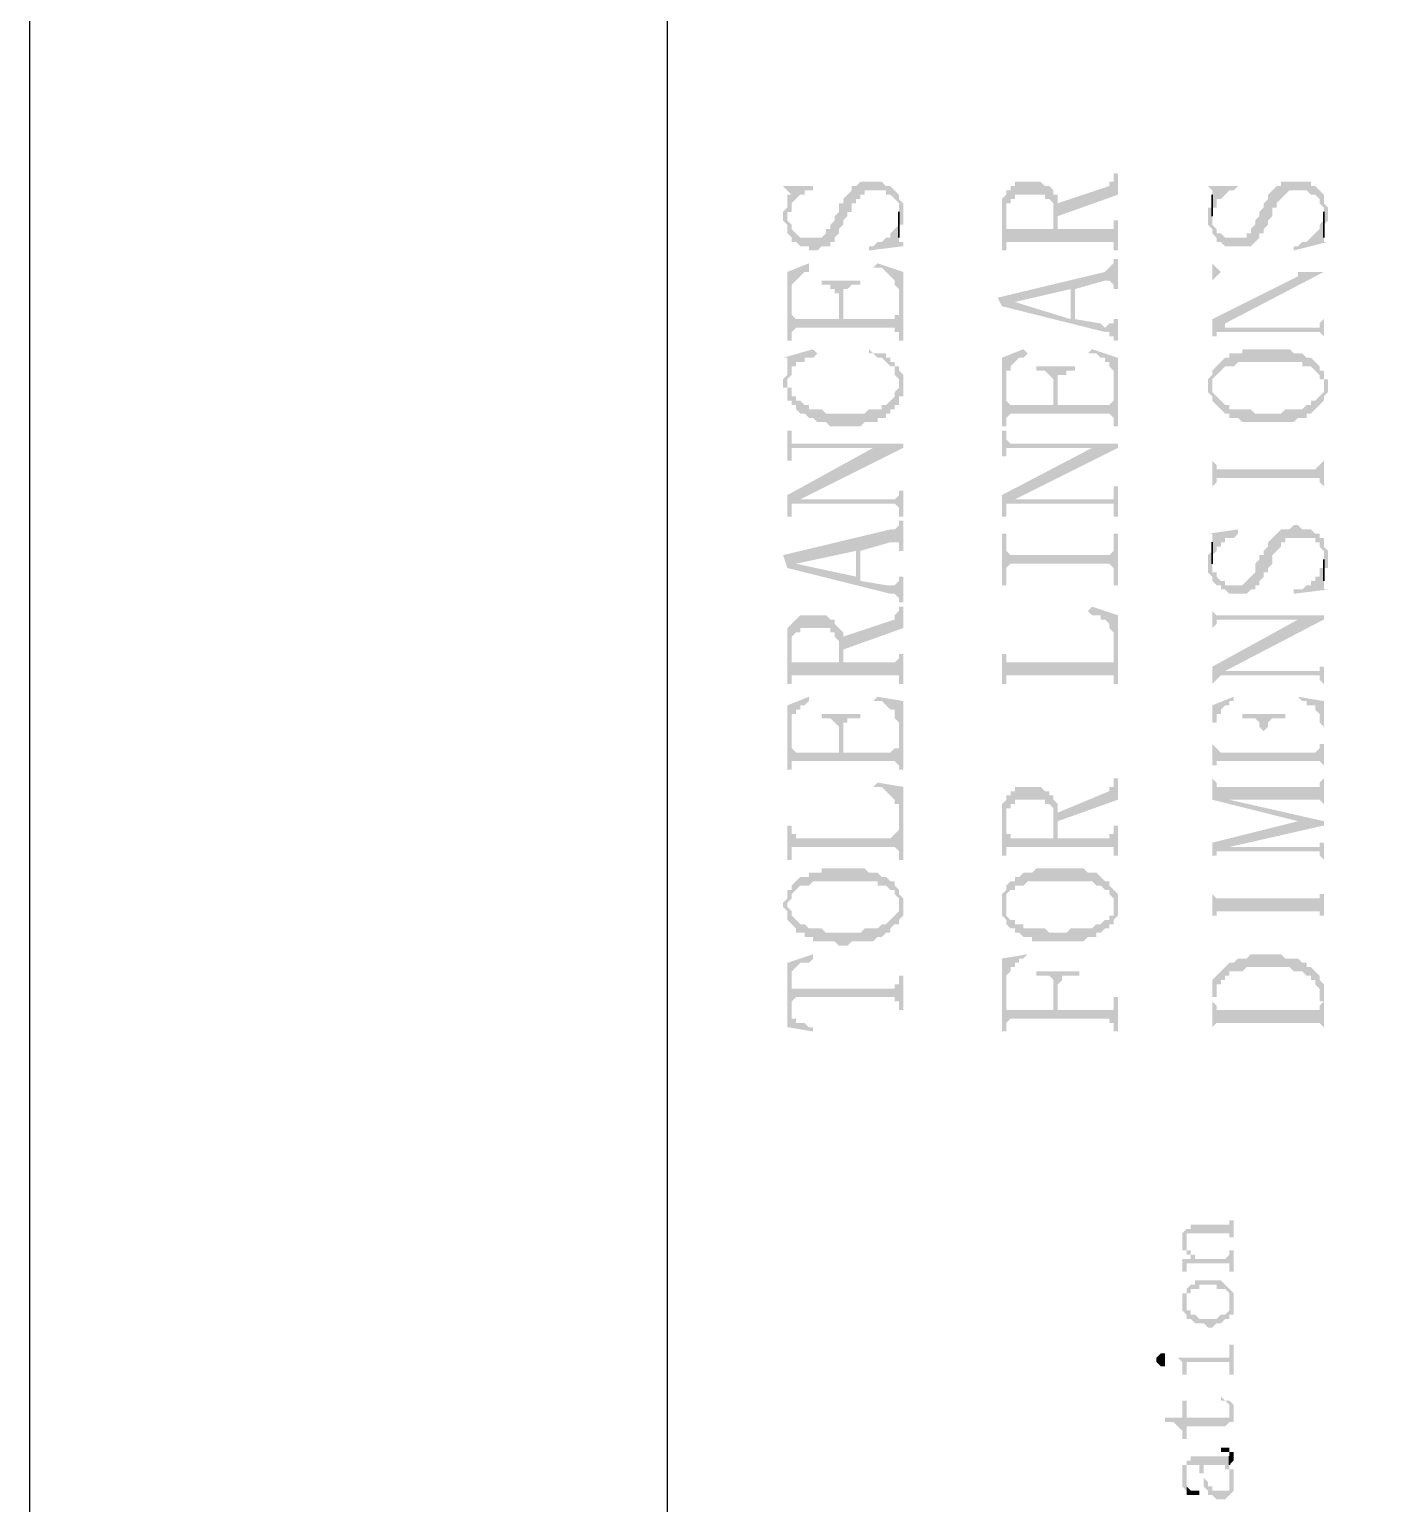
# Model space of a CAD drawing. Header units: millimetres. Extents: x 1186 to 2336, y 1181 to 1549.
# Drawn here: x 1915.52 to 1929.91, y 1452.67 to 1468.18 of the extents above; entities that cross this region are included whole.
import ezdxf

# ---------------------------------------------------------------- set-up
doc = ezdxf.new("R2010")
doc.units = ezdxf.units.MM

msp = doc.modelspace()

# ---------------------------------------------------------------- hatches: boundary and pattern name
at = {"transparency": 33554559}
for points in [[(1923.44371, 1466.21381), (1923.44371, 1466.16867), (1923.48884, 1466.12354), (1923.48884, 1466.07841), (1923.48884, 1466.03328), (1923.53397, 1465.98814), (1923.53397, 1465.94301), (1923.57911, 1465.94301), (1923.62424, 1465.89788), (1923.7145, 1465.89788), (1923.7145, 1465.85275), (1923.80477, 1465.85275), (1923.8499, 1465.89788), (1923.94016, 1465.89788), (1923.94016, 1465.94301), (1923.9853, 1465.94301), (1923.9853, 1465.98814), (1924.03043, 1466.03328), (1924.03043, 1466.07841), (1924.07556, 1466.12354), (1924.07556, 1466.16867), (1924.12069, 1466.21381), (1924.12069, 1466.25894), (1924.16583, 1466.25894), (1924.16583, 1466.3492), (1924.21096, 1466.3492), (1924.21096, 1466.39433), (1924.25609, 1466.39433), (1924.25609, 1466.43947), (1924.30122, 1466.43947), (1924.30122, 1466.4846), (1924.52688, 1466.4846), (1924.52688, 1466.43947), (1924.57201, 1466.43947), (1924.61715, 1466.39433), (1924.61715, 1466.39433), (1924.66228, 1466.3492), (1924.66228, 1466.25894), (1924.66228, 1466.07841), (1924.66228, 1466.12354), (1924.70741, 1466.12354), (1924.70741, 1466.21381), (1924.70741, 1466.25894), (1924.70741, 1466.3492), (1924.66228, 1466.39433), (1924.66228, 1466.43947), (1924.61715, 1466.4846), (1924.61715, 1466.4846), (1924.57201, 1466.52973), (1924.52688, 1466.52973), (1924.48175, 1466.57486), (1924.25609, 1466.57486), (1924.21096, 1466.52973), (1924.16583, 1466.52973), (1924.16583, 1466.4846), (1924.16583, 1466.4846), (1924.12069, 1466.43947), (1924.12069, 1466.43947), (1924.07556, 1466.39433), (1924.07556, 1466.3492), (1924.03043, 1466.3492), (1924.03043, 1466.25894), (1923.9853, 1466.21381), (1923.9853, 1466.16867), (1923.94016, 1466.12354), (1923.94016, 1466.07841), (1923.89503, 1466.07841), (1923.89503, 1466.03328), (1923.89503, 1466.03328), (1923.8499, 1465.98814), (1923.62424, 1465.98814), (1923.57911, 1466.03328), (1923.57911, 1466.03328), (1923.53397, 1466.07841), (1923.53397, 1466.12354), (1923.48884, 1466.16867), (1923.48884, 1466.39433), (1923.48884, 1466.30407), (1923.48884, 1466.30407), (1923.44371, 1466.25894)], [(1925.74545, 1466.25894), (1925.74545, 1465.85275), (1925.79058, 1465.85275), (1925.79058, 1466.25894), (1925.79058, 1466.3492), (1925.83572, 1466.3492), (1925.83572, 1466.39433), (1925.88085, 1466.39433), (1925.88085, 1466.43947), (1926.19677, 1466.43947), (1926.19677, 1466.39433), (1926.24191, 1466.39433), (1926.28704, 1466.3492), (1926.28704, 1466.30407), (1926.28704, 1466.07841), (1926.33217, 1466.43947), (1926.28704, 1466.43947), (1926.28704, 1466.4846), (1926.24191, 1466.52973), (1926.19677, 1466.52973), (1926.15164, 1466.57486), (1925.88085, 1466.57486), (1925.88085, 1466.52973), (1925.83572, 1466.52973), (1925.83572, 1466.4846), (1925.79058, 1466.4846), (1925.79058, 1466.43947), (1925.79058, 1466.43947), (1925.74545, 1466.39433), (1925.74545, 1466.3492), (1925.74545, 1466.30407)], [(1926.33217, 1466.3492), (1926.33217, 1466.21381), (1926.96402, 1466.43947), (1926.96402, 1466.66513), (1926.91889, 1466.66513), (1926.91889, 1466.62), (1926.91889, 1466.57486), (1926.87376, 1466.57486), (1926.87376, 1466.52973)], [(1927.9118, 1466.21381), (1927.9118, 1466.12354), (1927.9118, 1466.12354), (1927.95693, 1466.07841), (1927.95693, 1466.03328), (1927.95693, 1466.03328), (1928.00206, 1465.98814), (1928.00206, 1465.94301), (1928.04719, 1465.94301), (1928.09232, 1465.89788), (1928.36312, 1465.89788), (1928.40825, 1465.94301), (1928.40825, 1465.94301), (1928.45338, 1465.98814), (1928.45338, 1466.03328), (1928.49851, 1466.03328), (1928.49851, 1466.07841), (1928.54365, 1466.12354), (1928.54365, 1466.16867), (1928.58878, 1466.21381), (1928.58878, 1466.30407), (1928.63391, 1466.30407), (1928.63391, 1466.3492), (1928.67904, 1466.39433), (1928.67904, 1466.39433), (1928.72417, 1466.43947), (1928.72417, 1466.43947), (1928.76931, 1466.4846), (1928.94984, 1466.4846), (1928.99497, 1466.43947), (1929.0401, 1466.43947), (1929.08523, 1466.39433), (1929.08523, 1466.3492), (1929.13036, 1466.30407), (1929.13036, 1466.07841), (1929.13036, 1466.12354), (1929.13036, 1466.12354), (1929.1755, 1466.16867), (1929.1755, 1466.25894), (1929.1755, 1466.30407), (1929.1755, 1466.30407), (1929.13036, 1466.3492), (1929.13036, 1466.43947), (1929.13036, 1466.43947), (1929.08523, 1466.4846), (1929.08523, 1466.4846), (1929.0401, 1466.52973), (1928.99497, 1466.52973), (1928.99497, 1466.57486), (1928.67904, 1466.57486), (1928.67904, 1466.52973), (1928.63391, 1466.52973), (1928.58878, 1466.4846), (1928.58878, 1466.4846), (1928.54365, 1466.43947), (1928.54365, 1466.39433), (1928.54365, 1466.39433), (1928.49851, 1466.3492), (1928.49851, 1466.30407), (1928.45338, 1466.25894), (1928.45338, 1466.21381), (1928.40825, 1466.16867), (1928.40825, 1466.12354), (1928.40825, 1466.12354), (1928.36312, 1466.07841), (1928.36312, 1466.03328), (1928.31798, 1466.03328), (1928.31798, 1465.98814), (1928.09232, 1465.98814), (1928.04719, 1466.03328), (1928.00206, 1466.03328), (1928.00206, 1466.07841), (1928.00206, 1466.07841), (1927.95693, 1466.12354), (1927.95693, 1466.39433), (1927.95693, 1466.30407), (1927.9118, 1466.30407), (1927.9118, 1466.25894)], [(1923.44371, 1466.52973), (1923.48884, 1466.4846), (1923.48884, 1466.4846), (1923.53397, 1466.43947), (1923.53397, 1466.25894), (1923.53397, 1466.3492), (1923.57911, 1466.39433), (1923.57911, 1466.39433), (1923.62424, 1466.43947), (1923.66937, 1466.43947), (1923.66937, 1466.4846), (1923.75964, 1466.4846), (1923.75964, 1466.52973)], [(1923.48884, 1466.39433), (1923.48884, 1466.21381), (1923.48884, 1466.25894), (1923.53397, 1466.25894), (1923.53397, 1466.43947), (1923.48884, 1466.43947)], [(1925.79058, 1465.89788), (1925.79058, 1465.94301), (1926.91889, 1465.94301), (1926.91889, 1465.85275), (1926.96402, 1465.85275), (1926.96402, 1466.16867), (1926.91889, 1466.16867), (1926.91889, 1466.12354), (1926.91889, 1466.07841), (1926.33217, 1466.07841), (1926.33217, 1466.3492), (1926.33217, 1466.43947), (1926.28704, 1466.07841), (1925.79058, 1466.07841), (1925.79058, 1466.21381)], [(1927.9118, 1466.52973), (1927.95693, 1466.4846), (1927.95693, 1466.30407), (1928.00206, 1466.30407), (1928.00206, 1466.39433), (1928.04719, 1466.39433), (1928.09232, 1466.43947), (1928.09232, 1466.43947), (1928.13746, 1466.4846), (1928.18259, 1466.4846), (1928.22772, 1466.52973), (1928.22772, 1466.52973)], [(1924.34635, 1465.89788), (1924.34635, 1465.85275), (1924.70741, 1465.89788), (1924.70741, 1465.94301), (1924.66228, 1465.94301), (1924.66228, 1465.98814), (1924.66228, 1466.16867), (1924.66228, 1466.12354), (1924.61715, 1466.07841), (1924.61715, 1466.07841), (1924.57201, 1466.03328), (1924.57201, 1465.98814), (1924.52688, 1465.98814), (1924.48175, 1465.94301), (1924.43662, 1465.94301), (1924.39149, 1465.89788)], [(1928.81444, 1465.89788), (1928.81444, 1465.85275), (1929.1755, 1465.94301), (1929.13036, 1465.94301), (1929.13036, 1465.98814), (1929.13036, 1466.16867), (1929.08523, 1466.12354), (1929.08523, 1466.07841), (1929.0401, 1466.03328), (1929.0401, 1466.03328), (1928.99497, 1465.98814), (1928.99497, 1465.98814), (1928.94984, 1465.94301), (1928.9047, 1465.94301), (1928.85957, 1465.89788)], [(1923.48884, 1465.62709), (1923.48884, 1464.90497), (1923.53397, 1464.90497), (1923.53397, 1465.40143), (1923.53397, 1465.49169), (1923.53397, 1465.49169), (1923.57911, 1465.53682), (1923.57911, 1465.53682), (1923.62424, 1465.58196), (1923.62424, 1465.58196), (1923.66937, 1465.62709), (1923.7145, 1465.62709), (1923.7145, 1465.71735)], [(1924.39149, 1465.67222), (1924.48175, 1465.67222), (1924.52688, 1465.62709), (1924.52688, 1465.62709), (1924.57201, 1465.58196), (1924.57201, 1465.58196), (1924.61715, 1465.53682), (1924.61715, 1465.49169), (1924.66228, 1465.44656), (1924.66228, 1465.40143), (1924.66228, 1464.90497), (1924.70741, 1464.90497), (1924.70741, 1465.62709), (1924.43662, 1465.71735)], [(1925.70032, 1465.35629), (1925.74545, 1465.26603), (1925.88085, 1465.31116), (1926.46757, 1465.44656), (1926.46757, 1465.13063), (1926.5127, 1465.44656), (1926.82862, 1465.53682), (1926.87376, 1465.53682), (1926.91889, 1465.49169), (1926.91889, 1465.44656), (1926.96402, 1465.44656), (1926.96402, 1465.76248), (1926.91889, 1465.76248), (1926.91889, 1465.71735), (1926.91889, 1465.71735), (1926.87376, 1465.67222), (1926.87376, 1465.67222), (1926.82862, 1465.62709)], [(1927.95693, 1465.76248), (1927.95693, 1465.49169), (1927.95693, 1465.53682), (1928.00206, 1465.58196), (1928.00206, 1465.58196), (1928.04719, 1465.62709), (1928.85957, 1465.62709), (1928.85957, 1465.58196), (1929.13036, 1465.62709), (1928.04719, 1465.62709), (1928.00206, 1465.67222), (1928.00206, 1465.67222), (1927.95693, 1465.71735)], [(1923.8499, 1465.53682), (1923.8499, 1465.49169), (1923.94016, 1465.49169), (1923.94016, 1465.44656), (1923.9853, 1465.44656), (1923.9853, 1465.40143), (1924.03043, 1465.40143), (1924.03043, 1465.13063), (1924.07556, 1465.35629), (1924.07556, 1465.44656), (1924.12069, 1465.44656), (1924.16583, 1465.49169), (1924.25609, 1465.49169), (1924.25609, 1465.53682)], [(1927.95693, 1465.13063), (1927.95693, 1464.90497), (1927.95693, 1464.9501), (1928.00206, 1464.9501), (1928.00206, 1464.99524), (1928.04719, 1464.99524), (1928.09232, 1465.0855), (1929.13036, 1465.62709), (1928.85957, 1465.58196)], [(1923.53397, 1464.9501), (1923.53397, 1464.99524), (1923.53397, 1464.99524), (1923.57911, 1465.04037), (1924.61715, 1465.04037), (1924.61715, 1464.99524), (1924.66228, 1464.99524), (1924.66228, 1464.9501), (1924.66228, 1465.2209), (1924.66228, 1465.17577), (1924.61715, 1465.17577), (1924.61715, 1465.13063), (1924.07556, 1465.13063), (1924.07556, 1465.35629), (1924.03043, 1465.13063), (1923.57911, 1465.13063), (1923.53397, 1465.17577), (1923.53397, 1465.40143)], [(1925.74545, 1465.26603), (1926.82862, 1464.99524), (1926.87376, 1464.99524), (1926.87376, 1464.9501), (1926.91889, 1464.9501), (1926.91889, 1464.90497), (1926.96402, 1464.90497), (1926.96402, 1465.13063), (1926.91889, 1465.13063), (1926.91889, 1465.0855), (1926.87376, 1465.0855), (1926.82862, 1465.04037), (1926.82862, 1465.04037), (1926.78349, 1465.0855), (1926.5127, 1465.13063), (1926.5127, 1465.44656), (1926.46757, 1465.13063), (1925.88085, 1465.31116), (1925.88085, 1465.31116)], [(1928.04719, 1464.99524), (1929.08523, 1464.99524), (1929.13036, 1464.9501), (1929.13036, 1464.90497), (1929.13036, 1465.17577), (1929.13036, 1465.13063), (1929.08523, 1465.0855), (1929.08523, 1465.04037), (1928.09232, 1465.04037), (1928.09232, 1465.0855)], [(1923.44371, 1464.72444), (1923.48884, 1464.72444), (1923.48884, 1464.67931), (1923.48884, 1464.27312), (1923.48884, 1464.49878), (1923.53397, 1464.54392), (1923.53397, 1464.63418), (1923.57911, 1464.63418), (1923.57911, 1464.67931), (1923.66937, 1464.67931), (1923.66937, 1464.72444), (1923.75964, 1464.72444), (1923.80477, 1464.76958), (1923.75964, 1464.81471)], [(1924.34635, 1464.76958), (1924.39149, 1464.76958), (1924.43662, 1464.72444), (1924.48175, 1464.72444), (1924.52688, 1464.67931), (1924.52688, 1464.67931), (1924.57201, 1464.63418), (1924.61715, 1464.63418), (1924.61715, 1464.54392), (1924.66228, 1464.49878), (1924.66228, 1464.45365), (1924.66228, 1464.63418), (1924.61715, 1464.63418), (1924.61715, 1464.67931), (1924.57201, 1464.67931), (1924.57201, 1464.72444), (1924.52688, 1464.72444), (1924.52688, 1464.76958), (1924.39149, 1464.76958), (1924.34635, 1464.81471)], [(1925.74545, 1464.72444), (1925.74545, 1464.00233), (1925.79058, 1464.00233), (1925.79058, 1464.49878), (1925.79058, 1464.58905), (1925.83572, 1464.58905), (1925.83572, 1464.63418), (1925.83572, 1464.63418), (1925.88085, 1464.67931), (1925.88085, 1464.67931), (1925.92598, 1464.72444), (1925.97111, 1464.72444), (1926.01624, 1464.76958), (1925.97111, 1464.81471)], [(1926.64809, 1464.76958), (1926.73836, 1464.76958), (1926.78349, 1464.72444), (1926.82862, 1464.72444), (1926.82862, 1464.67931), (1926.87376, 1464.67931), (1926.87376, 1464.63418), (1926.87376, 1464.63418), (1926.91889, 1464.58905), (1926.91889, 1464.49878), (1926.91889, 1464.00233), (1926.96402, 1464.00233), (1926.96402, 1464.72444), (1926.69323, 1464.81471)], [(1927.95693, 1464.58905), (1927.95693, 1464.40852), (1927.95693, 1464.49878), (1928.00206, 1464.54392), (1928.00206, 1464.54392), (1928.04719, 1464.58905), (1928.04719, 1464.58905), (1928.09232, 1464.63418), (1928.18259, 1464.63418), (1928.22772, 1464.67931), (1928.9047, 1464.67931), (1928.9047, 1464.63418), (1928.99497, 1464.63418), (1929.0401, 1464.58905), (1929.0401, 1464.58905), (1929.08523, 1464.54392), (1929.08523, 1464.49878), (1929.13036, 1464.49878), (1929.13036, 1464.40852), (1929.13036, 1464.58905), (1929.08523, 1464.58905), (1929.08523, 1464.63418), (1929.0401, 1464.67931), (1929.0401, 1464.67931), (1928.99497, 1464.72444), (1928.94984, 1464.72444), (1928.9047, 1464.76958), (1928.81444, 1464.76958), (1928.76931, 1464.81471), (1928.27285, 1464.81471), (1928.27285, 1464.76958), (1928.13746, 1464.76958), (1928.13746, 1464.72444), (1928.09232, 1464.72444), (1928.04719, 1464.67931), (1928.04719, 1464.67931), (1928.00206, 1464.63418), (1928.00206, 1464.63418)], [(1923.44371, 1464.45365), (1923.44371, 1464.40852), (1923.48884, 1464.40852), (1923.48884, 1464.27312), (1923.48884, 1464.67931), (1923.48884, 1464.63418), (1923.48884, 1464.54392), (1923.44371, 1464.49878)], [(1923.48884, 1464.27312), (1923.53397, 1464.27312), (1923.53397, 1464.22799), (1923.57911, 1464.22799), (1923.57911, 1464.18286), (1923.62424, 1464.13773), (1923.66937, 1464.13773), (1923.7145, 1464.09259), (1923.75964, 1464.09259), (1923.80477, 1464.04746), (1923.89503, 1464.04746), (1923.94016, 1464.00233), (1924.25609, 1464.00233), (1924.30122, 1464.04746), (1924.43662, 1464.04746), (1924.43662, 1464.09259), (1924.52688, 1464.09259), (1924.52688, 1464.13773), (1924.57201, 1464.13773), (1924.57201, 1464.18286), (1924.61715, 1464.18286), (1924.61715, 1464.22799), (1924.66228, 1464.22799), (1924.66228, 1464.31825), (1924.70741, 1464.31825), (1924.70741, 1464.45365), (1924.70741, 1464.49878), (1924.70741, 1464.54392), (1924.66228, 1464.58905), (1924.66228, 1464.63418), (1924.66228, 1464.40852), (1924.66228, 1464.40852), (1924.61715, 1464.36339), (1924.61715, 1464.31825), (1924.61715, 1464.31825), (1924.57201, 1464.27312), (1924.57201, 1464.27312), (1924.52688, 1464.22799), (1924.48175, 1464.22799), (1924.48175, 1464.18286), (1924.34635, 1464.18286), (1924.30122, 1464.13773), (1923.89503, 1464.13773), (1923.8499, 1464.18286), (1923.7145, 1464.18286), (1923.7145, 1464.22799), (1923.66937, 1464.22799), (1923.62424, 1464.27312), (1923.57911, 1464.27312), (1923.57911, 1464.31825), (1923.53397, 1464.31825), (1923.53397, 1464.40852), (1923.48884, 1464.40852), (1923.48884, 1464.45365)], [(1926.10651, 1464.63418), (1926.10651, 1464.58905), (1926.19677, 1464.58905), (1926.24191, 1464.54392), (1926.24191, 1464.54392), (1926.28704, 1464.49878), (1926.28704, 1464.22799), (1926.33217, 1464.45365), (1926.33217, 1464.54392), (1926.42243, 1464.54392), (1926.42243, 1464.58905), (1926.5127, 1464.58905), (1926.5127, 1464.63418)], [(1927.9118, 1464.40852), (1927.9118, 1464.36339), (1927.95693, 1464.31825), (1927.95693, 1464.27312), (1928.00206, 1464.22799), (1928.00206, 1464.22799), (1928.04719, 1464.18286), (1928.04719, 1464.18286), (1928.09232, 1464.13773), (1928.13746, 1464.13773), (1928.13746, 1464.09259), (1928.22772, 1464.09259), (1928.27285, 1464.04746), (1928.81444, 1464.04746), (1928.85957, 1464.09259), (1928.94984, 1464.09259), (1928.94984, 1464.13773), (1928.99497, 1464.13773), (1929.0401, 1464.18286), (1929.0401, 1464.18286), (1929.08523, 1464.22799), (1929.08523, 1464.22799), (1929.13036, 1464.27312), (1929.13036, 1464.31825), (1929.13036, 1464.31825), (1929.1755, 1464.36339), (1929.1755, 1464.40852), (1929.1755, 1464.49878), (1929.13036, 1464.49878), (1929.13036, 1464.58905), (1929.13036, 1464.40852), (1929.13036, 1464.36339), (1929.08523, 1464.31825), (1929.08523, 1464.31825), (1929.0401, 1464.27312), (1928.99497, 1464.27312), (1928.99497, 1464.22799), (1928.94984, 1464.22799), (1928.9047, 1464.18286), (1928.72417, 1464.18286), (1928.67904, 1464.13773), (1928.40825, 1464.13773), (1928.36312, 1464.18286), (1928.13746, 1464.18286), (1928.13746, 1464.22799), (1928.09232, 1464.22799), (1928.04719, 1464.27312), (1928.04719, 1464.27312), (1928.00206, 1464.31825), (1928.00206, 1464.31825), (1927.95693, 1464.36339), (1927.95693, 1464.40852), (1927.95693, 1464.58905), (1927.95693, 1464.54392), (1927.95693, 1464.54392), (1927.9118, 1464.49878), (1927.9118, 1464.45365)], [(1925.79058, 1464.04746), (1925.79058, 1464.09259), (1925.79058, 1464.09259), (1925.83572, 1464.13773), (1926.87376, 1464.13773), (1926.91889, 1464.09259), (1926.91889, 1464.04746), (1926.91889, 1464.31825), (1926.91889, 1464.27312), (1926.91889, 1464.27312), (1926.87376, 1464.22799), (1926.33217, 1464.22799), (1926.33217, 1464.45365), (1926.28704, 1464.22799), (1925.83572, 1464.22799), (1925.79058, 1464.27312), (1925.79058, 1464.49878)], [(1923.48884, 1463.9572), (1923.48884, 1463.64127), (1923.53397, 1463.64127), (1923.53397, 1463.73154), (1923.53397, 1463.77667), (1924.70741, 1463.77667), (1924.70741, 1463.8218), (1923.53397, 1463.8218), (1923.53397, 1463.86693), (1923.53397, 1463.9572)], [(1925.74545, 1463.9572), (1925.74545, 1463.6864), (1925.79058, 1463.6864), (1925.79058, 1463.73154), (1925.79058, 1463.77667), (1926.96402, 1463.77667), (1926.96402, 1463.8218), (1925.83572, 1463.8218), (1925.79058, 1463.86693), (1925.79058, 1463.9572)], [(1923.48884, 1463.28021), (1923.48884, 1463.05455), (1923.53397, 1463.05455), (1923.53397, 1463.18995), (1923.57911, 1463.18995), (1923.62424, 1463.23508), (1924.70741, 1463.77667), (1924.39149, 1463.77667)], [(1925.74545, 1463.28021), (1925.74545, 1463.05455), (1925.79058, 1463.05455), (1925.79058, 1463.18995), (1925.83572, 1463.18995), (1925.88085, 1463.23508), (1926.96402, 1463.77667), (1926.69323, 1463.77667)], [(1927.95693, 1463.77667), (1927.95693, 1463.23508), (1927.95693, 1463.37048), (1928.00206, 1463.41561), (1928.00206, 1463.46074), (1929.08523, 1463.46074), (1929.08523, 1463.41561), (1929.08523, 1463.41561), (1929.13036, 1463.37048), (1929.13036, 1463.23508), (1929.13036, 1463.77667), (1929.13036, 1463.64127), (1929.08523, 1463.59614), (1929.08523, 1463.59614), (1929.0401, 1463.55101), (1928.00206, 1463.55101), (1928.00206, 1463.59614), (1928.00206, 1463.59614), (1927.95693, 1463.64127)], [(1923.57911, 1463.18995), (1924.61715, 1463.18995), (1924.66228, 1463.14482), (1924.66228, 1463.05455), (1924.70741, 1463.05455), (1924.70741, 1463.32535), (1924.66228, 1463.32535), (1924.66228, 1463.28021), (1924.66228, 1463.28021), (1924.61715, 1463.23508), (1923.62424, 1463.23508)], [(1925.83572, 1463.18995), (1926.91889, 1463.18995), (1926.91889, 1463.14482), (1926.91889, 1463.05455), (1926.96402, 1463.05455), (1926.96402, 1463.37048), (1926.91889, 1463.37048), (1926.91889, 1463.28021), (1926.91889, 1463.23508), (1925.88085, 1463.23508)], [(1923.44371, 1462.64836), (1923.48884, 1462.51297), (1923.57911, 1462.5581), (1924.21096, 1462.6935), (1924.21096, 1462.4227), (1924.25609, 1462.6935), (1924.57201, 1462.78376), (1924.66228, 1462.78376), (1924.66228, 1462.6935), (1924.70741, 1462.6935), (1924.70741, 1463.00942), (1924.66228, 1463.00942), (1924.66228, 1462.96429), (1924.61715, 1462.91916), (1924.57201, 1462.91916)], [(1925.74545, 1462.87402), (1925.74545, 1462.33244), (1925.79058, 1462.33244), (1925.79058, 1462.51297), (1925.79058, 1462.51297), (1925.83572, 1462.5581), (1926.87376, 1462.5581), (1926.91889, 1462.51297), (1926.91889, 1462.33244), (1926.96402, 1462.33244), (1926.96402, 1462.87402), (1926.91889, 1462.87402), (1926.91889, 1462.6935), (1926.91889, 1462.6935), (1926.87376, 1462.64836), (1925.83572, 1462.64836), (1925.79058, 1462.6935), (1925.79058, 1462.87402)], [(1927.9118, 1462.5581), (1927.9118, 1462.46784), (1927.95693, 1462.4227), (1927.95693, 1462.37757), (1928.00206, 1462.33244), (1928.04719, 1462.33244), (1928.04719, 1462.28731), (1928.09232, 1462.28731), (1928.13746, 1462.24217), (1928.31798, 1462.24217), (1928.36312, 1462.28731), (1928.40825, 1462.28731), (1928.40825, 1462.33244), (1928.45338, 1462.33244), (1928.45338, 1462.37757), (1928.45338, 1462.37757), (1928.49851, 1462.4227), (1928.49851, 1462.46784), (1928.54365, 1462.46784), (1928.54365, 1462.51297), (1928.58878, 1462.5581), (1928.58878, 1462.64836), (1928.63391, 1462.6935), (1928.63391, 1462.6935), (1928.67904, 1462.73863), (1928.67904, 1462.78376), (1928.72417, 1462.78376), (1928.72417, 1462.82889), (1929.0401, 1462.82889), (1929.0401, 1462.78376), (1929.08523, 1462.78376), (1929.08523, 1462.73863), (1929.08523, 1462.73863), (1929.13036, 1462.6935), (1929.13036, 1462.4227), (1929.13036, 1462.51297), (1929.1755, 1462.51297), (1929.1755, 1462.60323), (1929.1755, 1462.6935), (1929.13036, 1462.73863), (1929.13036, 1462.82889), (1929.08523, 1462.82889), (1929.08523, 1462.87402), (1929.0401, 1462.87402), (1928.99497, 1462.91916), (1928.9047, 1462.91916), (1928.85957, 1462.96429), (1928.81444, 1462.96429), (1928.76931, 1462.91916), (1928.67904, 1462.91916), (1928.63391, 1462.87402), (1928.63391, 1462.87402), (1928.58878, 1462.82889), (1928.58878, 1462.82889), (1928.54365, 1462.78376), (1928.54365, 1462.73863), (1928.49851, 1462.6935), (1928.49851, 1462.64836), (1928.45338, 1462.64836), (1928.45338, 1462.60323), (1928.40825, 1462.5581), (1928.40825, 1462.46784), (1928.36312, 1462.4227), (1928.36312, 1462.4227), (1928.31798, 1462.37757), (1928.31798, 1462.37757), (1928.27285, 1462.33244), (1928.09232, 1462.33244), (1928.09232, 1462.37757), (1928.04719, 1462.37757), (1928.00206, 1462.4227), (1928.00206, 1462.46784), (1927.95693, 1462.46784), (1927.95693, 1462.73863), (1927.95693, 1462.6935), (1927.95693, 1462.6935), (1927.9118, 1462.64836), (1927.9118, 1462.60323)], [(1927.9118, 1462.87402), (1927.95693, 1462.87402), (1927.95693, 1462.82889), (1927.95693, 1462.64836), (1928.00206, 1462.6935), (1928.00206, 1462.73863), (1928.04719, 1462.73863), (1928.04719, 1462.78376), (1928.09232, 1462.78376), (1928.09232, 1462.82889), (1928.18259, 1462.82889), (1928.22772, 1462.87402), (1928.22772, 1462.91916)], [(1923.48884, 1462.51297), (1924.57201, 1462.24217), (1924.61715, 1462.24217), (1924.66228, 1462.19704), (1924.66228, 1462.15191), (1924.70741, 1462.15191), (1924.70741, 1462.4227), (1924.66228, 1462.4227), (1924.66228, 1462.37757), (1924.66228, 1462.37757), (1924.61715, 1462.33244), (1924.52688, 1462.33244), (1924.25609, 1462.37757), (1924.25609, 1462.6935), (1924.21096, 1462.4227), (1923.57911, 1462.5581), (1923.57911, 1462.5581)], [(1928.81444, 1462.28731), (1928.81444, 1462.24217), (1929.1755, 1462.28731), (1929.13036, 1462.28731), (1929.13036, 1462.33244), (1929.13036, 1462.51297), (1929.08523, 1462.51297), (1929.08523, 1462.4227), (1929.0401, 1462.4227), (1929.0401, 1462.37757), (1928.99497, 1462.37757), (1928.99497, 1462.33244), (1928.94984, 1462.33244), (1928.9047, 1462.28731), (1928.85957, 1462.28731)], [(1924.07556, 1461.79085), (1924.07556, 1461.65546), (1924.70741, 1461.88112), (1924.70741, 1462.10678), (1924.66228, 1462.10678), (1924.66228, 1462.06165), (1924.66228, 1462.06165), (1924.61715, 1462.01651), (1924.61715, 1461.97138)], [(1926.64809, 1462.06165), (1926.64809, 1462.06165), (1926.69323, 1462.01651), (1926.78349, 1462.01651), (1926.78349, 1461.97138), (1926.82862, 1461.97138), (1926.87376, 1461.92625), (1926.87376, 1461.88112), (1926.91889, 1461.83598), (1926.91889, 1461.79085), (1926.91889, 1461.2944), (1926.96402, 1461.2944), (1926.96402, 1462.01651), (1926.69323, 1462.10678)], [(1927.95693, 1462.15191), (1927.95693, 1461.83598), (1927.95693, 1461.88112), (1928.00206, 1461.92625), (1928.00206, 1461.97138), (1929.13036, 1461.97138), (1929.13036, 1462.01651), (1928.00206, 1462.01651), (1927.95693, 1462.06165)], [(1923.48884, 1461.70059), (1923.48884, 1461.2944), (1923.53397, 1461.2944), (1923.53397, 1461.70059), (1923.53397, 1461.79085), (1923.57911, 1461.83598), (1923.62424, 1461.83598), (1923.62424, 1461.88112), (1923.94016, 1461.88112), (1923.94016, 1461.83598), (1923.9853, 1461.83598), (1923.9853, 1461.79085), (1924.03043, 1461.74572), (1924.03043, 1461.52006), (1924.03043, 1461.88112), (1924.03043, 1461.88112), (1923.9853, 1461.92625), (1923.9853, 1461.97138), (1923.94016, 1461.97138), (1923.89503, 1462.01651), (1923.62424, 1462.01651), (1923.57911, 1461.97138), (1923.57911, 1461.97138), (1923.53397, 1461.92625), (1923.53397, 1461.92625), (1923.48884, 1461.88112), (1923.48884, 1461.79085), (1923.48884, 1461.74572)], [(1927.95693, 1461.47493), (1927.95693, 1461.24927), (1927.95693, 1461.2944), (1928.00206, 1461.33953), (1928.00206, 1461.33953), (1928.04719, 1461.38466), (1928.09232, 1461.4298), (1929.13036, 1461.97138), (1928.85957, 1461.97138)], [(1923.53397, 1461.33953), (1923.53397, 1461.38466), (1924.66228, 1461.38466), (1924.66228, 1461.2944), (1924.70741, 1461.2944), (1924.70741, 1461.61032), (1924.66228, 1461.61032), (1924.66228, 1461.56519), (1924.66228, 1461.56519), (1924.61715, 1461.52006), (1924.07556, 1461.52006), (1924.07556, 1461.79085), (1924.07556, 1461.83598), (1924.03043, 1461.88112), (1924.03043, 1461.52006), (1923.53397, 1461.52006), (1923.53397, 1461.65546)], [(1925.74545, 1461.61032), (1925.74545, 1461.2944), (1925.79058, 1461.2944), (1925.79058, 1461.38466), (1926.91889, 1461.38466), (1926.91889, 1461.33953), (1926.91889, 1461.56519), (1926.91889, 1461.52006), (1925.79058, 1461.52006), (1925.79058, 1461.56519), (1925.79058, 1461.61032)], [(1928.04719, 1461.38466), (1929.08523, 1461.38466), (1929.08523, 1461.33953), (1929.08523, 1461.33953), (1929.13036, 1461.2944), (1929.13036, 1461.24927), (1929.13036, 1461.52006), (1929.13036, 1461.47493), (1929.08523, 1461.47493), (1929.08523, 1461.4298), (1928.09232, 1461.4298)], [(1923.48884, 1461.06874), (1923.48884, 1460.39176), (1923.53397, 1460.39176), (1923.53397, 1460.84308), (1923.53397, 1460.97847), (1923.57911, 1460.97847), (1923.57911, 1461.02361), (1923.62424, 1461.02361), (1923.62424, 1461.06874), (1923.66937, 1461.06874), (1923.7145, 1461.11387), (1923.7145, 1461.159)], [(1924.39149, 1461.11387), (1924.48175, 1461.11387), (1924.52688, 1461.06874), (1924.52688, 1461.06874), (1924.57201, 1461.02361), (1924.61715, 1461.02361), (1924.61715, 1460.93334), (1924.66228, 1460.88821), (1924.66228, 1460.39176), (1924.70741, 1460.39176), (1924.70741, 1461.11387), (1924.43662, 1461.159)], [(1927.95693, 1461.06874), (1927.95693, 1460.39176), (1927.95693, 1460.88821), (1928.00206, 1460.88821), (1928.00206, 1460.97847), (1928.04719, 1460.97847), (1928.04719, 1461.02361), (1928.04719, 1461.02361), (1928.09232, 1461.06874), (1928.13746, 1461.06874), (1928.13746, 1461.11387), (1928.18259, 1461.11387), (1928.18259, 1461.159)], [(1928.85957, 1461.159), (1928.85957, 1461.159), (1928.9047, 1461.11387), (1928.94984, 1461.11387), (1928.94984, 1461.06874), (1929.0401, 1461.06874), (1929.0401, 1461.02361), (1929.0401, 1461.02361), (1929.08523, 1460.97847), (1929.08523, 1460.93334), (1929.08523, 1460.88821), (1929.13036, 1460.84308), (1929.13036, 1460.39176), (1929.13036, 1461.11387)], [(1923.53397, 1460.39176), (1923.53397, 1460.48202), (1924.61715, 1460.48202), (1924.66228, 1460.43689), (1924.66228, 1460.66255), (1924.66228, 1460.61742), (1924.61715, 1460.61742), (1924.57201, 1460.57228), (1924.07556, 1460.57228), (1924.07556, 1460.79794), (1924.03043, 1460.57228), (1923.57911, 1460.57228), (1923.53397, 1460.61742), (1923.53397, 1460.84308)], [(1923.8499, 1460.97847), (1923.8499, 1460.93334), (1923.94016, 1460.93334), (1923.9853, 1460.88821), (1923.9853, 1460.88821), (1924.03043, 1460.84308), (1924.03043, 1460.57228), (1924.07556, 1460.79794), (1924.07556, 1460.88821), (1924.12069, 1460.88821), (1924.12069, 1460.93334), (1924.25609, 1460.93334), (1924.25609, 1460.97847)], [(1927.95693, 1460.43689), (1928.00206, 1460.43689), (1928.00206, 1460.48202), (1929.08523, 1460.48202), (1929.13036, 1460.43689), (1929.13036, 1460.66255), (1929.08523, 1460.66255), (1929.08523, 1460.61742), (1929.08523, 1460.61742), (1929.0401, 1460.57228), (1928.49851, 1460.57228), (1928.49851, 1460.79794), (1928.49851, 1460.57228), (1928.04719, 1460.57228), (1928.00206, 1460.61742), (1928.00206, 1460.61742), (1927.95693, 1460.66255), (1927.95693, 1460.84308)], [(1928.27285, 1460.97847), (1928.27285, 1460.93334), (1928.40825, 1460.93334), (1928.45338, 1460.88821), (1928.45338, 1460.84308), (1928.49851, 1460.79794), (1928.49851, 1460.57228), (1928.49851, 1460.79794), (1928.49851, 1460.79794), (1928.54365, 1460.84308), (1928.54365, 1460.88821), (1928.54365, 1460.88821), (1928.58878, 1460.93334), (1928.72417, 1460.93334), (1928.72417, 1460.97847)], [(1924.39149, 1460.21123), (1924.48175, 1460.21123), (1924.52688, 1460.16609), (1924.52688, 1460.16609), (1924.57201, 1460.12096), (1924.57201, 1460.12096), (1924.61715, 1460.07583), (1924.61715, 1460.0307), (1924.66228, 1460.0307), (1924.66228, 1459.44398), (1924.70741, 1459.44398), (1924.70741, 1460.21123), (1924.43662, 1460.25636)], [(1926.33217, 1459.94043), (1926.33217, 1459.85017), (1926.96402, 1460.07583), (1926.96402, 1460.30149), (1926.91889, 1460.30149), (1926.91889, 1460.25636), (1926.91889, 1460.21123), (1926.87376, 1460.21123), (1926.87376, 1460.16609)], [(1927.95693, 1460.30149), (1927.95693, 1460.07583), (1928.85957, 1459.85017), (1928.85957, 1459.85017), (1929.13036, 1459.80504), (1929.13036, 1459.85017), (1928.13746, 1460.07583), (1928.13746, 1460.07583), (1928.04719, 1460.21123), (1928.00206, 1460.21123), (1928.00206, 1460.25636), (1927.95693, 1460.30149)], [(1928.04719, 1460.21123), (1928.13746, 1460.07583), (1929.08523, 1460.07583), (1929.13036, 1460.0307), (1929.13036, 1459.98557), (1929.13036, 1460.30149), (1929.13036, 1460.30149), (1929.08523, 1460.25636), (1929.08523, 1460.21123), (1929.0401, 1460.21123)], [(1925.74545, 1459.8953), (1925.74545, 1459.48911), (1925.79058, 1459.48911), (1925.79058, 1459.85017), (1925.79058, 1459.98557), (1925.83572, 1459.98557), (1925.83572, 1460.0307), (1925.88085, 1460.0307), (1925.88085, 1460.07583), (1926.19677, 1460.07583), (1926.19677, 1460.0307), (1926.24191, 1460.0307), (1926.28704, 1459.98557), (1926.28704, 1459.94043), (1926.28704, 1459.66964), (1926.33217, 1460.0307), (1926.28704, 1460.07583), (1926.28704, 1460.12096), (1926.24191, 1460.12096), (1926.24191, 1460.16609), (1926.19677, 1460.16609), (1926.15164, 1460.21123), (1925.88085, 1460.21123), (1925.88085, 1460.16609), (1925.83572, 1460.16609), (1925.83572, 1460.12096), (1925.79058, 1460.12096), (1925.79058, 1460.07583), (1925.79058, 1460.07583), (1925.74545, 1460.0307), (1925.74545, 1459.94043), (1925.74545, 1459.94043)], [(1925.79058, 1459.53424), (1925.79058, 1459.57938), (1926.91889, 1459.57938), (1926.91889, 1459.48911), (1926.96402, 1459.48911), (1926.96402, 1459.80504), (1926.91889, 1459.80504), (1926.91889, 1459.7599), (1926.91889, 1459.71477), (1926.87376, 1459.71477), (1926.87376, 1459.66964), (1926.33217, 1459.66964), (1926.33217, 1460.0307), (1926.33217, 1460.0307), (1926.28704, 1459.66964), (1925.83572, 1459.66964), (1925.83572, 1459.71477), (1925.79058, 1459.71477), (1925.79058, 1459.85017)], [(1923.48884, 1459.80504), (1923.48884, 1459.44398), (1923.53397, 1459.44398), (1923.53397, 1459.57938), (1924.61715, 1459.57938), (1924.66228, 1459.53424), (1924.66228, 1459.7599), (1924.66228, 1459.7599), (1924.61715, 1459.71477), (1924.61715, 1459.71477), (1924.57201, 1459.66964), (1923.57911, 1459.66964), (1923.57911, 1459.71477), (1923.53397, 1459.71477), (1923.53397, 1459.80504)], [(1927.95693, 1459.62451), (1927.95693, 1459.44398), (1927.95693, 1459.48911), (1928.00206, 1459.48911), (1928.00206, 1459.53424), (1928.04719, 1459.53424), (1928.13746, 1459.57938), (1929.13036, 1459.80504), (1928.85957, 1459.85017)], [(1928.04719, 1459.53424), (1929.08523, 1459.53424), (1929.08523, 1459.48911), (1929.08523, 1459.48911), (1929.13036, 1459.44398), (1929.13036, 1459.66964), (1929.13036, 1459.62451), (1929.08523, 1459.62451), (1929.08523, 1459.57938), (1928.13746, 1459.57938)], [(1923.48884, 1459.12805), (1923.48884, 1458.94753), (1923.48884, 1458.99266), (1923.53397, 1459.03779), (1923.53397, 1459.08292), (1923.53397, 1459.08292), (1923.57911, 1459.12805), (1923.57911, 1459.12805), (1923.62424, 1459.17319), (1923.7145, 1459.17319), (1923.75964, 1459.21832), (1924.43662, 1459.21832), (1924.43662, 1459.17319), (1924.52688, 1459.17319), (1924.57201, 1459.12805), (1924.61715, 1459.12805), (1924.61715, 1459.08292), (1924.66228, 1459.03779), (1924.66228, 1458.94753), (1924.66228, 1459.12805), (1924.66228, 1459.12805), (1924.61715, 1459.17319), (1924.61715, 1459.21832), (1924.57201, 1459.21832), (1924.52688, 1459.26345), (1924.48175, 1459.26345), (1924.43662, 1459.30858), (1924.34635, 1459.30858), (1924.30122, 1459.35372), (1923.8499, 1459.35372), (1923.8499, 1459.30858), (1923.7145, 1459.30858), (1923.7145, 1459.26345), (1923.62424, 1459.26345), (1923.57911, 1459.21832), (1923.57911, 1459.21832), (1923.53397, 1459.17319), (1923.53397, 1459.12805)], [(1925.79058, 1459.12805), (1925.79058, 1458.94753), (1925.79058, 1458.99266), (1925.79058, 1459.08292), (1925.79058, 1459.08292), (1925.83572, 1459.12805), (1925.88085, 1459.12805), (1925.88085, 1459.17319), (1925.97111, 1459.17319), (1926.01624, 1459.21832), (1926.69323, 1459.21832), (1926.73836, 1459.17319), (1926.78349, 1459.17319), (1926.82862, 1459.12805), (1926.87376, 1459.12805), (1926.87376, 1459.08292), (1926.91889, 1459.03779), (1926.91889, 1458.94753), (1926.91889, 1459.12805), (1926.91889, 1459.12805), (1926.87376, 1459.17319), (1926.87376, 1459.21832), (1926.82862, 1459.21832), (1926.78349, 1459.26345), (1926.78349, 1459.26345), (1926.73836, 1459.30858), (1926.64809, 1459.30858), (1926.60296, 1459.35372), (1926.10651, 1459.35372), (1926.06138, 1459.30858), (1925.97111, 1459.30858), (1925.92598, 1459.26345), (1925.88085, 1459.26345), (1925.88085, 1459.21832), (1925.83572, 1459.21832), (1925.79058, 1459.17319), (1925.79058, 1459.17319)], [(1927.95693, 1459.26345), (1927.95693, 1458.67673), (1927.95693, 1458.85726), (1928.00206, 1458.85726), (1928.00206, 1458.90239), (1929.08523, 1458.90239), (1929.08523, 1458.85726), (1929.13036, 1458.85726), (1929.13036, 1458.67673), (1929.13036, 1459.26345), (1929.13036, 1459.08292), (1929.08523, 1459.08292), (1929.08523, 1459.03779), (1928.00206, 1459.03779), (1927.95693, 1459.08292)], [(1923.44371, 1458.94753), (1923.44371, 1458.94753), (1923.48884, 1458.90239), (1923.48884, 1458.81213), (1923.48884, 1458.81213), (1923.53397, 1458.767), (1923.53397, 1458.767), (1923.57911, 1458.72187), (1923.57911, 1458.67673), (1923.66937, 1458.67673), (1923.66937, 1458.6316), (1923.75964, 1458.6316), (1923.75964, 1458.58647), (1923.9853, 1458.58647), (1924.03043, 1458.54134), (1924.12069, 1458.54134), (1924.16583, 1458.58647), (1924.39149, 1458.58647), (1924.43662, 1458.6316), (1924.48175, 1458.6316), (1924.52688, 1458.67673), (1924.57201, 1458.67673), (1924.57201, 1458.72187), (1924.61715, 1458.767), (1924.66228, 1458.767), (1924.66228, 1458.81213), (1924.66228, 1458.81213), (1924.70741, 1458.85726), (1924.70741, 1458.94753), (1924.70741, 1459.03779), (1924.70741, 1459.03779), (1924.66228, 1459.08292), (1924.66228, 1459.12805), (1924.66228, 1458.94753), (1924.66228, 1458.90239), (1924.66228, 1458.90239), (1924.61715, 1458.85726), (1924.61715, 1458.85726), (1924.57201, 1458.81213), (1924.57201, 1458.81213), (1924.52688, 1458.767), (1924.48175, 1458.767), (1924.43662, 1458.72187), (1924.30122, 1458.72187), (1924.25609, 1458.67673), (1923.89503, 1458.67673), (1923.8499, 1458.72187), (1923.7145, 1458.72187), (1923.66937, 1458.767), (1923.62424, 1458.767), (1923.57911, 1458.81213), (1923.57911, 1458.81213), (1923.53397, 1458.85726), (1923.53397, 1458.90239), (1923.48884, 1458.94753), (1923.48884, 1459.12805), (1923.48884, 1459.08292), (1923.48884, 1459.03779), (1923.44371, 1458.99266)], [(1925.74545, 1458.94753), (1925.74545, 1458.85726), (1925.74545, 1458.85726), (1925.79058, 1458.81213), (1925.79058, 1458.767), (1925.79058, 1458.767), (1925.83572, 1458.72187), (1925.88085, 1458.72187), (1925.88085, 1458.67673), (1925.92598, 1458.67673), (1925.97111, 1458.6316), (1926.06138, 1458.6316), (1926.06138, 1458.58647), (1926.60296, 1458.58647), (1926.64809, 1458.6316), (1926.73836, 1458.6316), (1926.73836, 1458.67673), (1926.78349, 1458.67673), (1926.82862, 1458.72187), (1926.87376, 1458.72187), (1926.87376, 1458.767), (1926.91889, 1458.767), (1926.91889, 1458.81213), (1926.96402, 1458.85726), (1926.96402, 1458.94753), (1926.96402, 1459.08292), (1926.96402, 1459.08292), (1926.91889, 1459.12805), (1926.91889, 1458.94753), (1926.91889, 1458.85726), (1926.87376, 1458.85726), (1926.87376, 1458.81213), (1926.82862, 1458.81213), (1926.78349, 1458.767), (1926.73836, 1458.767), (1926.69323, 1458.72187), (1926.46757, 1458.72187), (1926.42243, 1458.67673), (1926.24191, 1458.67673), (1926.19677, 1458.72187), (1925.97111, 1458.72187), (1925.97111, 1458.767), (1925.88085, 1458.767), (1925.88085, 1458.81213), (1925.83572, 1458.81213), (1925.79058, 1458.85726), (1925.79058, 1458.94753), (1925.79058, 1459.12805), (1925.74545, 1459.08292), (1925.74545, 1458.99266)], [(1923.48884, 1458.36081), (1923.53397, 1458.18028), (1923.53397, 1458.27054), (1923.53397, 1458.27054), (1923.57911, 1458.31568), (1923.57911, 1458.31568), (1923.62424, 1458.36081), (1923.7145, 1458.36081), (1923.75964, 1458.40594), (1923.75964, 1458.45107)], [(1923.48884, 1458.36081), (1923.48884, 1457.68383), (1923.75964, 1457.63869), (1923.75964, 1457.68383), (1923.7145, 1457.68383), (1923.66937, 1457.72896), (1923.57911, 1457.72896), (1923.57911, 1457.77409), (1923.53397, 1457.77409), (1923.53397, 1457.81922), (1923.53397, 1458.18028)], [(1925.74545, 1458.40594), (1925.74545, 1457.63869), (1925.79058, 1457.63869), (1925.79058, 1458.13515), (1925.79058, 1458.18028), (1925.79058, 1458.22541), (1925.83572, 1458.27054), (1925.83572, 1458.31568), (1925.88085, 1458.31568), (1925.88085, 1458.36081), (1925.92598, 1458.36081), (1925.92598, 1458.40594), (1925.97111, 1458.40594), (1926.01624, 1458.45107), (1926.01624, 1458.45107)], [(1927.95693, 1457.95462), (1927.95693, 1457.63869), (1927.95693, 1457.99975), (1928.00206, 1457.99975), (1928.00206, 1458.13515), (1928.04719, 1458.13515), (1928.04719, 1458.18028), (1928.09232, 1458.18028), (1928.09232, 1458.22541), (1928.13746, 1458.22541), (1928.13746, 1458.27054), (1928.27285, 1458.27054), (1928.31798, 1458.31568), (1928.76931, 1458.31568), (1928.81444, 1458.27054), (1928.9047, 1458.27054), (1928.94984, 1458.22541), (1928.99497, 1458.22541), (1928.99497, 1458.18028), (1929.0401, 1458.18028), (1929.0401, 1458.13515), (1929.08523, 1458.09001), (1929.08523, 1457.95462), (1929.13036, 1457.95462), (1929.13036, 1457.63869), (1929.13036, 1457.95462), (1929.13036, 1458.13515), (1929.13036, 1458.13515), (1929.08523, 1458.18028), (1929.08523, 1458.22541), (1929.08523, 1458.22541), (1929.0401, 1458.27054), (1929.0401, 1458.27054), (1928.99497, 1458.31568), (1928.94984, 1458.31568), (1928.94984, 1458.36081), (1928.9047, 1458.36081), (1928.85957, 1458.40594), (1928.72417, 1458.40594), (1928.67904, 1458.45107), (1928.36312, 1458.45107), (1928.31798, 1458.40594), (1928.22772, 1458.40594), (1928.18259, 1458.36081), (1928.13746, 1458.36081), (1928.09232, 1458.31568), (1928.09232, 1458.31568), (1928.04719, 1458.27054), (1928.04719, 1458.27054), (1928.00206, 1458.22541), (1928.00206, 1458.22541), (1927.95693, 1458.18028), (1927.95693, 1458.09001), (1927.95693, 1457.99975)], [(1923.53397, 1458.18028), (1923.53397, 1457.90949), (1923.53397, 1457.95462), (1923.53397, 1457.95462), (1923.57911, 1457.99975), (1924.61715, 1457.99975), (1924.61715, 1457.95462), (1924.66228, 1457.95462), (1924.66228, 1457.86435), (1924.70741, 1457.86435), (1924.70741, 1458.22541), (1924.66228, 1458.22541), (1924.66228, 1458.13515), (1924.61715, 1458.13515), (1924.61715, 1458.09001), (1923.53397, 1458.09001), (1923.53397, 1458.13515)], [(1926.10651, 1458.27054), (1926.10651, 1458.22541), (1926.24191, 1458.22541), (1926.28704, 1458.18028), (1926.28704, 1457.86435), (1926.33217, 1458.09001), (1926.33217, 1458.13515), (1926.33217, 1458.13515), (1926.3773, 1458.18028), (1926.3773, 1458.22541), (1926.55783, 1458.22541), (1926.55783, 1458.27054)], [(1925.79058, 1457.68383), (1925.79058, 1457.72896), (1925.79058, 1457.72896), (1925.83572, 1457.77409), (1926.87376, 1457.77409), (1926.87376, 1457.72896), (1926.91889, 1457.72896), (1926.91889, 1457.63869), (1926.96402, 1457.63869), (1926.96402, 1457.99975), (1926.91889, 1457.99975), (1926.91889, 1457.90949), (1926.91889, 1457.86435), (1926.33217, 1457.86435), (1926.33217, 1458.09001), (1926.28704, 1457.86435), (1925.79058, 1457.86435), (1925.79058, 1457.90949), (1925.79058, 1458.13515)], [(1927.95693, 1457.68383), (1927.95693, 1457.68383), (1928.00206, 1457.72896), (1929.08523, 1457.72896), (1929.13036, 1457.68383), (1929.13036, 1457.95462), (1929.08523, 1457.90949), (1929.08523, 1457.86435), (1928.00206, 1457.86435), (1928.00206, 1457.90949), (1928.00206, 1457.90949), (1927.95693, 1457.95462)], [(1927.68613, 1455.56261), (1927.68613, 1455.42722), (1927.68613, 1455.47235), (1927.68613, 1455.51748), (1928.13746, 1455.51748), (1928.13746, 1455.47235), (1928.18259, 1455.47235), (1928.18259, 1455.65288), (1928.13746, 1455.65288), (1928.13746, 1455.60775), (1927.73127, 1455.60775), (1927.73127, 1455.56261)], [(1927.641, 1455.42722), (1927.641, 1455.38208), (1927.641, 1455.33695), (1927.68613, 1455.33695), (1927.68613, 1455.29182), (1927.73127, 1455.29182), (1927.73127, 1455.24669), (1927.73127, 1455.29182), (1927.73127, 1455.33695), (1927.68613, 1455.33695), (1927.68613, 1455.38208), (1927.68613, 1455.42722), (1927.68613, 1455.56261), (1927.641, 1455.51748), (1927.641, 1455.47235), (1927.641, 1455.47235)], [(1927.641, 1455.24669), (1927.641, 1455.20156), (1927.641, 1455.11129), (1927.68613, 1455.11129), (1927.68613, 1455.20156), (1928.13746, 1455.20156), (1928.13746, 1455.11129), (1928.18259, 1455.11129), (1928.18259, 1455.33695), (1928.13746, 1455.33695), (1928.13746, 1455.29182), (1928.13746, 1455.29182), (1928.09232, 1455.24669), (1927.7764, 1455.24669), (1927.7764, 1455.29182), (1927.73127, 1455.29182), (1927.73127, 1455.24669)], [(1927.68613, 1454.88563), (1927.68613, 1454.79537), (1927.68613, 1454.8405), (1927.68613, 1454.88563), (1927.73127, 1454.88563), (1927.73127, 1454.93076), (1927.82153, 1454.93076), (1927.82153, 1454.97589), (1928.00206, 1454.97589), (1928.00206, 1454.93076), (1928.09232, 1454.93076), (1928.13746, 1454.88563), (1928.13746, 1454.8405), (1928.13746, 1454.79537), (1928.13746, 1454.79537), (1928.18259, 1454.65997), (1928.18259, 1454.7051), (1928.18259, 1454.75023), (1928.18259, 1454.79537), (1928.18259, 1454.8405), (1928.18259, 1454.88563), (1928.18259, 1454.88563), (1928.13746, 1454.93076), (1928.13746, 1454.93076), (1928.09232, 1454.97589), (1928.09232, 1454.97589), (1928.04719, 1455.02103), (1927.7764, 1455.02103), (1927.7764, 1454.97589), (1927.73127, 1454.97589), (1927.68613, 1454.93076), (1927.68613, 1454.93076)], [(1927.641, 1454.79537), (1927.641, 1454.75023), (1927.641, 1454.7051), (1927.641, 1454.7051), (1927.68613, 1454.65997), (1927.68613, 1454.61484), (1927.73127, 1454.61484), (1927.7764, 1454.56971), (1927.86666, 1454.56971), (1927.9118, 1454.52457), (1927.95693, 1454.52457), (1928.00206, 1454.56971), (1928.04719, 1454.56971), (1928.09232, 1454.61484), (1928.13746, 1454.61484), (1928.13746, 1454.65997), (1928.18259, 1454.65997), (1928.13746, 1454.79537), (1928.13746, 1454.75023), (1928.13746, 1454.7051), (1928.13746, 1454.7051), (1928.09232, 1454.65997), (1928.04719, 1454.65997), (1928.00206, 1454.61484), (1927.82153, 1454.61484), (1927.7764, 1454.65997), (1927.73127, 1454.65997), (1927.73127, 1454.7051), (1927.68613, 1454.7051), (1927.68613, 1454.75023), (1927.68613, 1454.88563), (1927.641, 1454.88563), (1927.641, 1454.8405)], [(1927.59587, 1454.20865), (1927.59587, 1454.20865), (1927.641, 1454.16352), (1927.641, 1454.11838), (1927.641, 1454.07325), (1927.641, 1454.02812), (1927.68613, 1454.02812), (1927.68613, 1454.11838), (1927.68613, 1454.16352), (1928.13746, 1454.16352), (1928.13746, 1454.11838), (1928.13746, 1454.02812), (1928.18259, 1454.02812), (1928.18259, 1454.34404), (1928.13746, 1454.34404), (1928.13746, 1454.25378), (1928.13746, 1454.20865), (1928.09232, 1454.20865)], [(1927.37021, 1454.20865), (1927.37021, 1454.16352), (1927.37021, 1454.16352), (1927.41534, 1454.11838), (1927.46047, 1454.11838), (1927.46047, 1454.16352), (1927.46047, 1454.20865), (1927.46047, 1454.25378), (1927.41534, 1454.25378), (1927.37021, 1454.20865)], [(1927.46047, 1453.5768), (1927.46047, 1453.53167), (1927.55074, 1453.53167), (1927.59587, 1453.48653), (1927.59587, 1453.48653), (1927.641, 1453.4414), (1927.641, 1453.39627), (1927.641, 1453.35114), (1927.68613, 1453.35114), (1927.68613, 1453.48653), (1928.09232, 1453.48653), (1928.13746, 1453.53167), (1928.18259, 1453.53167), (1928.13746, 1453.66706), (1928.13746, 1453.5768), (1927.68613, 1453.5768), (1927.68613, 1453.75733), (1927.641, 1453.75733), (1927.641, 1453.5768)], [(1928.04719, 1453.75733), (1928.09232, 1453.75733), (1928.13746, 1453.71219), (1928.13746, 1453.66706), (1928.13746, 1453.66706), (1928.18259, 1453.53167), (1928.18259, 1453.5768), (1928.18259, 1453.62193), (1928.18259, 1453.66706), (1928.18259, 1453.71219), (1928.18259, 1453.71219), (1928.13746, 1453.75733), (1928.09232, 1453.75733), (1928.04719, 1453.80246), (1928.04719, 1453.80246)], [(1928.04719, 1453.26087), (1928.04719, 1453.21574), (1928.13746, 1453.21574), (1928.13746, 1453.08034), (1928.18259, 1453.12548), (1928.18259, 1453.17061), (1928.18259, 1453.21574), (1928.13746, 1453.21574), (1928.13746, 1453.26087), (1928.09232, 1453.26087)], [(1927.641, 1452.94495), (1927.641, 1452.89981), (1927.641, 1452.85468), (1927.641, 1452.85468), (1927.68613, 1452.80955), (1927.68613, 1452.99008), (1927.68613, 1453.03521), (1927.68613, 1453.08034), (1927.82153, 1453.08034), (1927.82153, 1452.99008), (1927.86666, 1452.99008), (1927.86666, 1452.89981), (1927.86666, 1453.08034), (1928.09232, 1453.08034), (1928.09232, 1453.03521), (1928.13746, 1453.03521), (1928.13746, 1452.99008), (1928.13746, 1452.94495), (1928.13746, 1452.89981), (1928.18259, 1453.03521), (1928.13746, 1453.03521), (1928.13746, 1453.08034), (1928.13746, 1453.17061), (1927.73127, 1453.17061), (1927.73127, 1453.12548), (1927.68613, 1453.12548), (1927.68613, 1453.08034), (1927.641, 1453.08034), (1927.641, 1453.03521), (1927.641, 1452.99008)], [(1927.68613, 1452.80955), (1927.68613, 1452.76442), (1927.82153, 1452.76442), (1927.82153, 1452.80955), (1927.73127, 1452.80955), (1927.68613, 1452.85468), (1927.68613, 1452.89981), (1927.68613, 1452.94495), (1927.68613, 1452.94495)], [(1927.86666, 1452.89981), (1927.86666, 1452.85468), (1927.86666, 1452.85468), (1927.9118, 1452.80955), (1927.9118, 1452.76442), (1927.95693, 1452.76442), (1928.00206, 1452.71929), (1928.09232, 1452.71929), (1928.13746, 1452.76442), (1928.13746, 1452.76442), (1928.18259, 1452.80955), (1928.18259, 1452.85468), (1928.18259, 1452.89981), (1928.18259, 1452.94495), (1928.18259, 1452.99008), (1928.18259, 1453.03521), (1928.13746, 1452.89981), (1928.13746, 1452.85468), (1928.13746, 1452.80955), (1927.95693, 1452.80955), (1927.95693, 1452.85468), (1927.9118, 1452.85468), (1927.9118, 1452.89981), (1927.9118, 1452.89981), (1927.86666, 1452.94495), (1927.86666, 1453.03521), (1927.86666, 1453.08034)]]:
    msp.add_hatch(color=256, dxfattribs=at).paths.add_polyline_path(points)

# ---------------------------------------------------------------- linework, layer by layer
msp.add_line((1922.22506, 1542.83599), (1922.22506, 1256.09504))
for points in [[(2335.5186, 1251.83599), (2335.5186, 1548.83599), (1915.5186, 1548.83599), (1915.5186, 1251.83599)], [(1927.95693, 1466.39433), (1927.95693, 1466.21381), (1927.95693, 1466.43947), (1927.95693, 1466.43947)], [(1924.66228, 1466.16867), (1924.66228, 1465.98814), (1924.66228, 1466.25894), (1924.66228, 1466.21381)], [(1929.13036, 1466.16867), (1929.13036, 1465.98814), (1929.13036, 1466.25894), (1929.13036, 1466.21381)], [(1927.95693, 1462.73863), (1927.95693, 1462.5581), (1927.95693, 1462.78376), (1927.95693, 1462.78376)], [(1929.13036, 1462.51297), (1929.13036, 1462.37757), (1929.13036, 1462.60323), (1929.13036, 1462.5581)], [(1928.13746, 1453.17061), (1928.13746, 1453.08034), (1928.13746, 1453.17061)]]:
    msp.add_lwpolyline(points, close=True)

doc.saveas('drawing.dxf')
